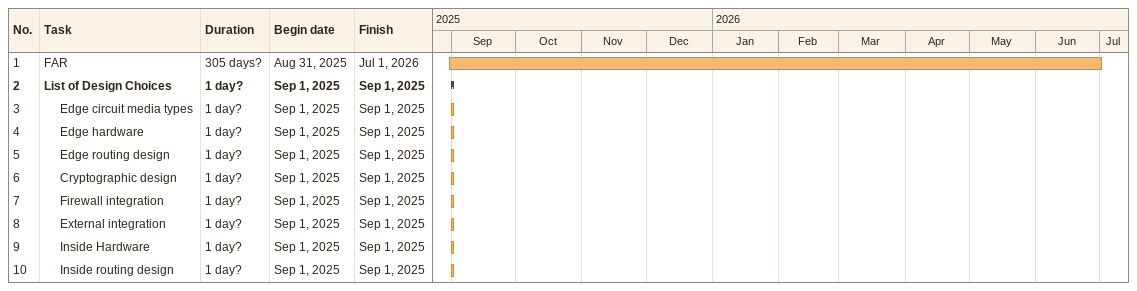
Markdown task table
| ID | Level | Task | Duration | Start | Finish |
|---|---|---|---|---|---|
| 1 | 1 | FAR | 305d? | 2025-08-31 | 2026-07-01 |
| 2 | 1 | **List of Design Choices** | 1d? | 2025-09-01 | 2025-09-01 |
| 3 | 2 | Edge circuit media types | 1d? | 2025-09-01 | 2025-09-01 |
| 4 | 2 | Edge hardware | 1d? | 2025-09-01 | 2025-09-01 |
| 5 | 2 | Edge routing design | 1d? | 2025-09-01 | 2025-09-01 |
| 6 | 2 | Cryptographic design | 1d? | 2025-09-01 | 2025-09-01 |
| 7 | 2 | Firewall integration | 1d? | 2025-09-01 | 2025-09-01 |
| 8 | 2 | External integration | 1d? | 2025-09-01 | 2025-09-01 |
| 9 | 2 | Inside Hardware | 1d? | 2025-09-01 | 2025-09-01 |
| 10 | 2 | Inside routing design | 1d? | 2025-09-01 | 2025-09-01 |
